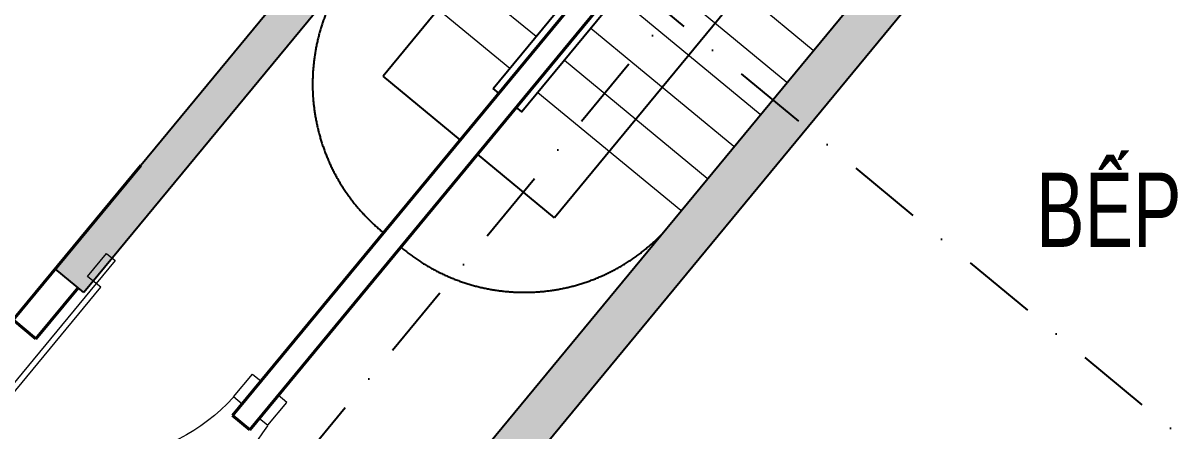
# Model space of a CAD drawing. Header units: millimetres. Extents: x -1534340 to 1713810, y -1348191 to 1114081.
# Drawn here: x 1486824 to 1494599, y -241560 to -238813 of the extents above; entities that cross this region are included whole.
import ezdxf

# ---------------------------------------------------------------- set-up
doc = ezdxf.new("R2010")
doc.units = ezdxf.units.MM
doc.header["$LTSCALE"] = 100
for name, pattern in [('DASHED', [4.5, 3, -1.5]), ('xref.asix of  podium$0$xref.asix of  podium$0$DASHDOT', [1, 0.5, -0.25, 0, -0.25]), ('Xref.Asix of Basement B2$0$HIDDEN', [0.375, 0.25, -0.125])]:
    doc.linetypes.add(name, pattern=pattern)
for name, color, linetype in [('A-FLOR-STRS-ARROW', 8, 'Continuous'), ('A-ROOF-PARAPET', 135, 'Continuous'), ('ccu12-Manh', 8, 'Continuous'), ('xref.asix of  podium$0$xref.asix of  podium$0$KC-Betong', 6, 'Continuous'), ('xref.asix of  podium$0$xref.asix of  podium$0$KT-Hatch', 251, 'Continuous'), ('xref.asix of  podium$0$xref.asix of  podium$0$KT-Luoi truc South Tower', 8, 'xref.asix of  podium$0$xref.asix of  podium$0$DASHDOT')]:
    doc.layers.add(name, color=color, linetype=linetype)
for name, color, linetype, lineweight in [('KT-Chu viet', 255, 'Continuous', 20), ('KT-Net cat', 1, 'Continuous', 40), ('KT-Net cua', 87, 'Continuous', 9), ('KT-Net thay', 7, 'Continuous', 15)]:
    doc.layers.add(name, color=color, linetype=linetype, lineweight=lineweight)
doc.layers.add('Xref.Asix of Basement B2$0$KT-Chi gioi XD', color=7, linetype='Xref.Asix of Basement B2$0$HIDDEN', true_color=0x0066cc)
doc.styles.add('Xref_ST_MBDV Cot vach 30.7.2022$0$Arial', font='arial.ttf', dxfattribs={"width": 0.7})

# ---------------------------------------------------------------- blocks, each defined once
blk = doc.blocks.new('Door 1.2m clear')
for points, elevation in [([(25.00310290046036, 199.9998936485499), (25.00373746268451, 1399.999893646687), (65.00373746082187, 1399.999872496352), (65.00310290232301, 199.9998724956531)], 4.460949439605047e-09), ([(-49.99700285680592, -5.820766090598768e-09), (25.00299714319408, -0.0001437005121260874), (25.00310290232301, 199.9998563001864), (-49.99689709767699, 199.9999999965075)], 4.460949439696192e-09), ([(1225.00274159573, -0.0001437019090855165), (1300.002741590142, -0.0002873947378003641), (1300.002847351134, 199.999712606892), (1225.002847351134, 199.9998562990222)], 0.000145722916264076)]:
    blk.add_lwpolyline(points, close=True, dxfattribs=dict(elevation=elevation))
at = {"color": 8}
blk.add_arc((-27.63843296840787, 149.9999214804266, -3.524967772395459e-05), 1253.725465295016, 2.483824472402556, 85.39429157732425, dxfattribs=at)
blk = doc.blocks.new('312')
at = {"layer": 'xref.asix of  podium$0$xref.asix of  podium$0$KT-Hatch'}
h = blk.add_hatch(dxfattribs=at)
h.set_pattern_fill('1BETONG2-BOP', color=256, scale=49.99999999999999, angle=3.22671114544529e-07, pattern_type=2)
h.set_pattern_definition([(10.44882705988062, (1458167.228621543, -244178.5149215314), (256.5446965381319, -252.5565652987322), [37.49999999999954, -412.4999999999962]), (315.4488270598805, (1458167.228621543, -244178.5149215314), (185.9930779788019, 334.1673377050216), [29.99999999999998, -329.9999999999998]), (60.90022705988057, (1458188.607346988, -244199.5612996068), (442.5378345059588, 81.61042674110834), [31.870095, -350.5710559999999]), (6.633027059880637, (1458230.905334784, -244101.4093044155), (358.7528642723287, -403.6042397824925), [56.24999999999999, -618.7499999999999]), (57.08442705988057, (1458260.801385548, -244135.0430096966), (670.4818451739175, 77.96855250667932), [47.80514399999954, -525.8564999999926]), (311.6330270598806, (1458230.905334784, -244101.4093044155), (670.4817844404745, 77.96907605543862), [44.99999999999998, -494.9999999999998]), (341.4488270598806, (1458253.538965032, -244152.5240653149), (101.9371948411485, -345.2662860825724), [37.49999999999955, -412.4999999999964]), (186.4488270598807, (1458253.538965032, -244152.5240653149), (142.6475603821028, -354.8420890507846), [29.99999999999999, -329.9999999999999]), (31.90022705988063, (1458262.033712922, -244181.2962612776), (426.6178312102023, -143.1685119556411), [31.870095, -350.5710559999999]), (27.94882705988063, (1458167.228621543, -244178.5149215314), (33.61392329986037, 163.1307731863951), [0, -325.9999999999997, 0, -334.9999999999997, 0, -331.2499999999997]), (324.9488270598806, (1458167.228621543, -244178.5149215314), (230.258347922809, 56.32617696825007), [0, -190.9999999999999, 0, -318.4999999999999, 0, -126.25]), (287.9488270598807, (1458081.255858459, -244107.5153862677), (198.622441359126, -178.6558274687409), [0, -125, 0, -389.9999999999999, 0, -517.4999999999999]), (277.9488270598807, (1458042.7030499, -244075.6770296473), (256.7064286730936, -147.0836101607038), [0, -162.4999999999981, 0, -258.9999999999962, 0, -367.4999999999962]), (275.4488270598806, (1458167.228621543, -244178.5149215314), (211.5397984915082, 20.17829661225431), []), (275.4488270598806, (1458206.230608402, -244131.2877310478), (211.5397984915082, 20.17829661225431), [])])
h.paths.add_polyline_path([(1485061.615585601, -235522.1572876369), (1485252.645761947, -235290.8403919424), (1484327.378317273, -234526.719830881), (1484136.348155788, -234758.03670858)], flags=17)
h.paths.add_polyline_path([(1487232.127253715, -240628.2837990018), (1490992.237085727, -236075.1972112987), (1490259.733722888, -235470.2684353151), (1490100.541939769, -235663.0324780921), (1490640.281259556, -236108.7694707568), (1488857.333374471, -238267.7266477813), (1486852.587301173, -236612.1321363746), (1488635.535214594, -234453.1749265381), (1489098.168917289, -234835.2352059832), (1489257.360700407, -234642.4711632059), (1487908.012400235, -233528.1286809627), (1488290.07267987, -233065.4949784243), (1488058.755828523, -232874.4648387016), (1487549.342122401, -233491.309775469), (1485390.384843205, -231708.3618047448), (1487205.171170598, -229510.8517169828), (1489364.128449835, -231293.79968772), (1488886.553100599, -231872.0918161484), (1489117.869951947, -232063.121955871), (1489786.475440877, -231253.5129760696), (1486509.486714541, -228547.2526642341), (1486318.456574817, -228778.5695155821), (1486973.854319251, -229319.8215772604), (1485159.067991848, -231517.3316650343), (1484503.670247162, -230976.0796031783), (1482497.853779862, -233404.9065421274), (1483133.97513328, -233930.2394364484), (1483325.005282026, -233698.9225741745), (1482920.200774186, -233364.6198267018), (1484575.79531838, -231359.8737816297), (1488315.417799991, -234448.1943114699), (1486659.823255728, -236452.9403564859), (1486255.018797193, -236118.6376486489), (1486063.988608109, -236349.9545597682), (1488666.303153009, -238499.0436045903), (1487039.363215309, -240469.0920196337)])
h.paths.add_polyline_path([(1494991.104725818, -235551.6909805312), (1489352.531725115, -242379.3934124584), (1489583.848576876, -242570.4235523836), (1495222.421577232, -235742.7211201749)])
at = {"layer": 'A-FLOR-STRS-ARROW'}
for p, q in [((1489767.267635759, -239600.2368214129, 2.143279131974853e-09), (1489248.263747002, -239171.4031471697, 2.143279131974853e-09)), ((1490402.579297998, -240125.187745165, -1.228884089313987e-08), (1489882.893939442, -239695.7909976899, -1.228884089313987e-08))]:
    blk.add_line(p, q, dxfattribs=at)
for points, elevation in [([(1491689.948658949, -236204.8246693533), (1489248.263747002, -239171.4031471697)], -1.228884087924038e-08), ([(1493088.868190082, -236870.3762919168), (1490402.59761988, -240125.2028838584)], 0.001241789735810513)]:
    blk.add_lwpolyline(points, dxfattribs=dict(at, elevation=elevation))
at = {"layer": 'A-FLOR-STRS-ARROW', "linetype": 'DASHED', "ltscale": 200}
for centre, radius, start, end in [((1490061.710972023, -239224.2151928624, -1.304723317915789e-08), 1288.923179264283, 144.4007912482382, 231.077488951676), ((1490199.180569064, -239337.7724182465, -2.668488031618788e-08), 1288.900440931324, 229.8191697758752, 316.4966704697345)]:
    blk.add_arc(centre, radius, start, end, dxfattribs=at)
at = {"layer": 'A-ROOF-PARAPET'}
for points, elevation in [([(1490143.103264614, -239380.7051424057), (1492668.185638801, -236323.1439628395), (1492705.989620498, -236354.4237830009), (1490180.907246309, -239411.9849625671)], -2.672096091823467e-08), ([(1489989.634169037, -239253.9179927014), (1492335.146236022, -236413.7952625969), (1492372.94915093, -236445.0763720049), (1490027.437083945, -239285.1991021099)], -1.228884089311412e-08)]:
    blk.add_lwpolyline(points, close=True, dxfattribs=dict(at, elevation=elevation))
at = {"layer": 'KT-Net cat'}
for p, q in [((1488234.587057779, -241456.1510998838, -1.228884089239241e-08), (1493775.571702553, -234746.6040052291, -1.22888408976305e-08)), ((1493862.923216697, -234876.3985055763, -1.169714689046646e-08), (1488350.245106264, -241551.6658581787, -1.238447502516096e-08)), ((1487615.363861273, -239771.6192176914), (1486755.760355175, -240811.996910462)), ((1486909.940984244, -240939.3873862877), (1487193.576103583, -240596.4451738725)), ((1486755.760355175, -240811.9969104627), (1486909.940984244, -240939.3873862877)), ((1488234.587057779, -241456.1510998838, -1.228884089239241e-08), (1488350.245106264, -241551.6658581787))]:
    blk.add_line(p, q, dxfattribs=at)
at = {"layer": 'KT-Net thay'}
for p, q in [((1490278.368906577, -238904.2907254227, 2.143279131974853e-09), (1489313.482166827, -238107.0384423636, 2.143279131974853e-09)), ((1491181.532543157, -238200.3340070531, -1.228884089313987e-08), (1492143.488622074, -238994.7513288694, -1.228884089313987e-08)), ((1490100.074318523, -239120.1866377849, 2.143279131974853e-09), (1489135.133357222, -238322.8895533473, 2.143279131974853e-09)), ((1491003.237910161, -238416.2298704815, -1.228884089313987e-08), (1491965.192681319, -239210.6461123038, -1.228884089313987e-08)), ((1490824.943277168, -238632.1257339095, -1.228884089313987e-08), (1491786.899023295, -239426.5427808968, -1.228884089313987e-08)), ((1490646.648644174, -238848.0215973369, -1.228884089313987e-08), (1491608.603653193, -239642.4380355942, -1.228884089313987e-08)), ((1490468.354011178, -239063.917460766, -1.228884089313987e-08), (1491430.309139127, -239858.3339972397, -1.228884089313987e-08)), ((1490290.059902784, -239279.8126889571, -1.228884089313987e-08), (1491252.015149665, -240074.2293236483, -1.228884089313987e-08))]:
    blk.add_line(p, q, dxfattribs=at)
at = {"layer": 'KT-Net thay', "elevation": -1.228884087924216e-08}
blk.add_lwpolyline([(1490609.601646668, -238894.3480950977), (1492360.71051739, -236773.9430104793)], dxfattribs=at)
at = {"layer": 'xref.asix of  podium$0$xref.asix of  podium$0$KC-Betong'}
for p, q in [((1489352.531725115, -242379.3934124581, -3.02777093297498e-09), (1494991.104725818, -235551.6909805312)), ((1495222.421577232, -235742.7211201749), (1489583.848576876, -242570.4235523845, -2.925518865479812e-09)), ((1490992.237085727, -236075.1972112987), (1487232.128058007, -240628.2828250924, -3.007072102021775e-09)), ((1487039.363215309, -240469.0920196347, -2.830654081026137e-09), (1488666.303153009, -238499.0436045903)), ((1487232.128058007, -240628.2828250917, -3.007072102023469e-09), (1487039.364019601, -240469.0910457236))]:
    blk.add_line(p, q, dxfattribs=at)
at = {"layer": 'xref.asix of  podium$0$xref.asix of  podium$0$KT-Luoi truc South Tower', "ltscale": 10}
for p, q in [((1470066.957956454, -221323.3143256778), (1502116.067354473, -247790.6721027842)), ((1453648.314987734, -284199.9523849486), (1492717.04762945, -236891.9405157551))]:
    blk.add_line(p, q, dxfattribs=at)
at = {"layer": 'Xref.Asix of Basement B2$0$KT-Chi gioi XD', "lineweight": 13, "ltscale": 100, "elevation": 5.81698447265444e-10, "flags": 128}
blk.add_lwpolyline([(1536926.640264262, -198350.2424992273), (1532230.491302837, -180477.3544005106), (1529880.439225305, -179665.453135843), (1520946.555464734, -186436.7923930833), (1497442.727665294, -204368.8174399087), (1473775.210144748, -221476.816780443, 0.6848770391189095), (1504207.768946995, -335272.7658475587), (1524578.328159441, -337428.6246088693), (1563007.448297967, -336214.0549381921), (1565857.79611658, -332567.4481481264)], format="xyb", close=True, dxfattribs=at)
at = {"layer": 'KT-Net cua', "xscale": -1, "rotation": 140.448062139669}
blk.add_blockref('Door 1.2m clear', (1487423.239810488, -240397.0374868723, -0.0001423422619965852), dxfattribs=at)
at = {"layer": 'KT-Net cua', "rotation": 140.4495932450622}
blk.add_blockref('Door 1.2m clear', (1489543.648179681, -242148.1503449677, 0.002033465129829791), dxfattribs=at)
at = {"layer": 'KT-Chu viet', "insert": (1494134.083936707, -239820.7337234869), "char_height": 500, "attachment_point": 2, "style": 'Xref_ST_MBDV Cot vach 30.7.2022$0$Arial'}
blk.add_mtext('{\\fArial|b0|i0|c163|p34;BẾP}', dxfattribs=at)

msp = doc.modelspace()

# ---------------------------------------------------------------- block references
at = {"layer": 'ccu12-Manh'}
msp.add_blockref('312', (0, 0), dxfattribs=at)

doc.saveas('drawing.dxf')
